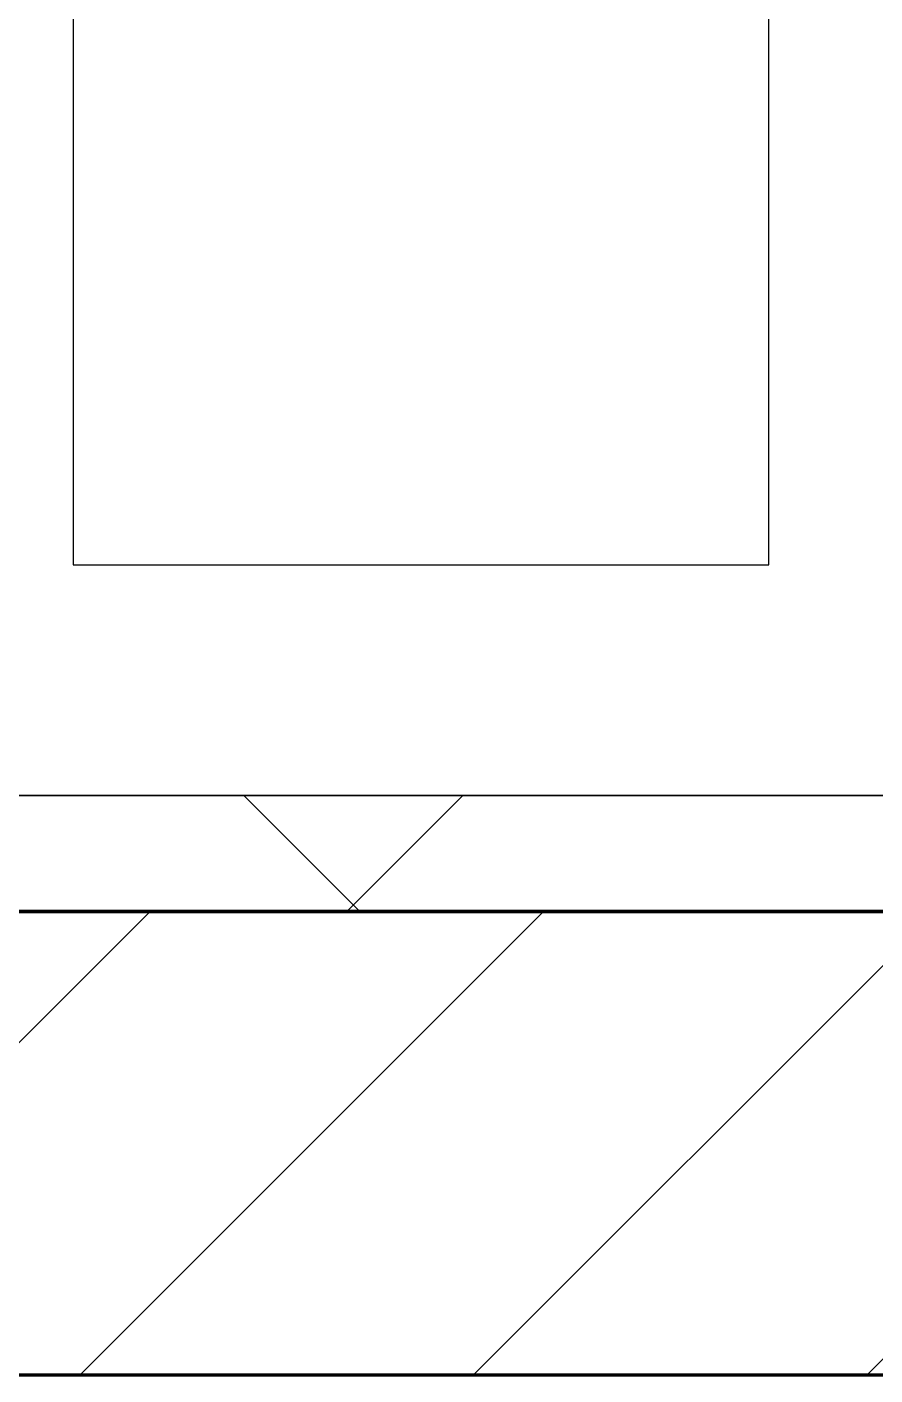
# Model space of a CAD drawing. Header units: millimetres. Extents: x -794334 to -714814, y -17806 to 22403.
# Drawn here: x -743451 to -743085, y -4021 to -3439 of the extents above; entities that cross this region are included whole.
import ezdxf
from ezdxf.xclip import XClip

# ---------------------------------------------------------------- set-up
doc = ezdxf.new("R2010")
doc.units = ezdxf.units.MM
doc.header["$XCLIPFRAME"] = 0
doc.layers.add('000 - WIPEOUT', color=250, linetype='Continuous')
doc.layers.add('A11_ALU.SOLID SHEET', color=2, linetype='Continuous')
for name, color, linetype, lineweight in [('A-GLAZ-CURT', 2, 'Continuous', 9), ('A-WALL', 5, 'Continuous', 35), ('A-WALL-FNSH', 2, 'Continuous', 35), ('A-WALL-PATT', 1, 'Continuous', 35), ('WALL-E', 2, 'Continuous', 35)]:
    doc.layers.add(name, color=color, linetype=linetype, lineweight=lineweight)

# ---------------------------------------------------------------- blocks, each defined once
blk = doc.blocks.new('PPLS-PP19_Custom Tile Pattern - Custom Tile Pattern-V176-4252-01 ENLARGED CONCOURSE LEVEL - REFLECTED CEILING PLAN - SHEET 3')
at = {"layer": 'A-GLAZ-CURT'}
for p, q in [((-300, 0), (300, 0)), ((300, 0), (-300, 0)), ((195.99, 0), (213.31, 0)), ((213.31, 0), (195.99, 0)), ((230.06, 0), (300, 0)), ((-300, -50), (300, -50)), ((300, -50), (-300, -50))]:
    blk.add_line(p, q, dxfattribs=at)
for points, knots in [([(-36.78, 0), (-32.43, 0), (-19.22, 0), (8.83, 0), (43.36, 0), (70.92, 0), (82.12, 0), (83.66, 0)], [-6191.144455, -6191.144455, -6191.144455, -6191.144455, -5862.463379, -5340.621928, -4573.028122, -4094.177415, -3869.465285, -3869.465285, -3869.465285, -3869.465285]), ([(30.82, 0), (29.27, 0), (20.14, 0), (3.54, 0), (-16.58, 0), (-34.76, 0), (-36.04, 0)], [-10462.034656, -10462.034656, -10462.034656, -10462.034656, -10363.088938, -9884.23066, -9424.652049, -9182.880979, -9182.880979, -9182.880979, -9182.880979]), ([(31.18, 0), (25.97, 0), (11.99, 0), (-10.01, 0), (-26.2, 0), (-33.31, 0)], [-4496.803627, -4496.803627, -4496.803627, -4496.803627, -4222.080604, -3745.412743, -3343.495199, -3343.495199, -3343.495199, -3343.495199]), ([(34.56, 0), (30.84, 0), (23.94, 0), (12.82, 0), (-2.9, 0), (-20.43, 0), (-29.17, 0), (-33.27, 0)], [-2305.334124, -2305.334124, -2305.334124, -2305.334124, -2106.613311, -1925.670641, -1617.263037, -1290.787923, -1048.649435, -1048.649435, -1048.649435, -1048.649435]), ([(-32.34, 0), (-26.28, 0), (-16.36, 0), (8.61, 0), (15.02, 0), (22.91, 0), (29.19, 0), (32.71, 0), (33.96, 0)], [-3238.248822, -3238.248822, -3238.248822, -3238.248822, -2864.387349, -2439.246196, -2084.094819, -1956.422387, -1818.904206, -1743.672443, -1743.672443, -1743.672443, -1743.672443]), ([(34.58, 0), (31.63, 0), (21.78, 0), (2.64, 0), (-17.84, 0), (-30.57, 0), (-31.82, 0), (-32, 0)], [-3950.70309, -3950.70309, -3950.70309, -3950.70309, -3766.694881, -3333.063701, -2994.501669, -2698.150104, -2614.070998, -2614.070998, -2614.070998, -2614.070998]), ([(-30.52, 0), (-27.11, 0), (-17.83, 0), (5.99, 0), (22.06, 0), (37.44, 0), (45.92, 0), (57.76, 0), (64.47, 0), (72.74, 0), (75.22, 0), (76.03, 0), (76.21, 0)], [-2323.618664, -2323.618664, -2323.618664, -2323.618664, -2142.497158, -1716.209403, -1206.526904, -1089.329421, -901.315459, -753.071572, -495.328968, -421.953223, -334.951786, -290.452333, -290.452333, -290.452333, -290.452333]), ([(-15.19, 0), (-13.07, 0), (5.26, 0), (24.6, 0), (34.58, 0)], [-461.142613, -461.142613, -461.142613, -461.142613, -429.606584, -397.913054, -397.913054, -397.913054, -397.913054]), ([(33.8, 0), (28.02, 0), (11.7, 0), (3.08, 0), (-1.67, 0), (-2.25, 0)], [-305.040949, -305.040949, -305.040949, -305.040949, -285.83788, -246.234814, -234.646884, -234.646884, -234.646884, -234.646884]), ([(102.46, 0), (100.12, 0), (92.33, 0), (85.59, 0), (74.4, 0), (62.26, 0), (51.85, 0), (43.81, 0), (29.53, 0), (20.67, 0), (18.85, 0), (18.16, 0)], [-7717.247098, -7717.247098, -7717.247098, -7717.247098, -7531.75727, -7135.649961, -6924.452779, -6738.82075, -6548.303034, -6314.283804, -6135.05769, -5972.647715, -5832.674503, -5832.674503, -5832.674503, -5832.674503]), ([(27.44, 0), (27.9, 0), (29.21, 0), (32.11, 0), (33.55, 0)], [-5037.309798, -5037.309798, -5037.309798, -5037.309798, -4887.603822, -4772.18823, -4772.18823, -4772.18823, -4772.18823]), ([(27.89, 0), (29.09, 0), (33.4, 0), (48.37, 0), (71.92, 0), (91.66, 0), (101.88, 0)], [-147.777612, -147.777612, -147.777612, -147.777612, -135.792042, -118.513713, -97.899267, -63.759246, -63.759246, -63.759246, -63.759246]), ([(53.18, 0), (53.06, 0), (52.22, 0), (44.99, 0), (36.46, 0), (30.82, 0)], [-622.740158, -622.740158, -622.740158, -622.740158, -566.066452, -360.610861, 0, 0, 0, 0]), ([(102.17, 0), (98.39, 0), (75.01, 0), (51.16, 0), (31.18, 0)], [-71.167037, -71.167037, -71.167037, -71.167037, -59.610984, 0, 0, 0, 0]), ([(34.51, 0), (35.06, 0), (40.39, 0), (53.39, 0), (71.67, 0), (84.83, 0), (86.01, 0), (92.51, 0), (94.33, 0)], [-4747.365895, -4747.365895, -4747.365895, -4747.365895, -4705.298446, -4353.683244, -3960.84581, -3759.045785, -3336.541051, -2783.776468, -2783.776468, -2783.776468, -2783.776468]), ([(34.55, 0), (35.99, 0), (40.84, 0), (51.19, 0), (58.74, 0), (61.34, 0), (61.45, 0)], [-1731.792367, -1731.792367, -1731.792367, -1731.792367, -1645.594513, -1443.202566, -1228.752106, -1120.932285, -1120.932285, -1120.932285, -1120.932285]), ([(102.47, 0), (100.66, 0), (86.09, 0), (63.34, 0), (42.46, 0), (35.06, 0), (34.56, 0)], [-374.789189, -374.789189, -374.789189, -374.789189, -369.147452, -330.153101, -307.516438, -305.883726, -305.883726, -305.883726, -305.883726]), ([(35.27, 0), (37.45, 0), (53.59, 0), (88.72, 0), (120.63, 0), (138.28, 0), (138.53, 0)], [-397.179196, -397.179196, -397.179196, -397.179196, -390.253598, -346.313304, -291.370682, -290.5735, -290.5735, -290.5735, -290.5735]), ([(76.63, 0), (74.8, 0), (67.65, 0), (53.66, 0), (41.36, 0), (35.48, 0)], [-3095.572228, -3095.572228, -3095.572228, -3095.572228, -2950.589685, -2634.532728, -2321.679171, -2321.679171, -2321.679171, -2321.679171]), ([(70.61, 0), (66.16, 0), (55.8, 0), (43.34, 0), (37.56, 0), (35.49, 0)], [-4647.237329, -4647.237329, -4647.237329, -4647.237329, -4326.416877, -4098.545751, -3969.515219, -3969.515219, -3969.515219, -3969.515219]), ([(168.37, 0), (167.68, 0), (162.47, 0), (147.02, 0), (109.77, 0), (76.86, 0), (57.82, 0), (46.51, 0), (41.18, 0), (36.02, 0), (35.54, 0), (35.54, 0)], [-543.375029, -543.375029, -543.375029, -543.375029, -530.793311, -458.593899, -401.860199, -357.622665, -341.267687, -334.000314, -326.15566, -319.318397, -317.489778, -317.489778, -317.489778, -317.489778]), ([(36.29, 0), (37.77, 0), (48.82, 0), (64.79, 0), (85.09, 0), (98, 0), (101.62, 0)], [-314.598523, -314.598523, -314.598523, -314.598523, -305.899624, -287.17622, -249.500363, -233.419763, -233.419763, -233.419763, -233.419763]), ([(61.47, 0), (61.47, 0), (61.21, 0), (54.61, 0), (53.71, 0), (53.56, 0)], [-1113.311073, -1113.311073, -1113.311073, -1113.311073, -1096.402191, -891.204116, -747.28819, -747.28819, -747.28819, -747.28819]), ([(76.22, 0), (75.58, 0), (73.64, 0), (71.05, 0), (70.61, 0)], [-193.634889, -193.634889, -193.634889, -193.634889, -31.537676, 0, 0, 0, 0]), ([(94.4, 0), (94.4, 0), (94.64, 0), (99.11, 0), (108.97, 0), (120.79, 0), (139.94, 0), (163.31, 0), (185.23, 0), (193.62, 0), (194.69, 0), (194.79, 0)], [-2348.345796, -2348.345796, -2348.345796, -2348.345796, -2310.419338, -2233.599744, -2052.234781, -1843.028543, -1530.39897, -1095.004608, -529.74427, -295.064701, -265.121568, -265.121568, -265.121568, -265.121568]), ([(102.47, 0), (109.61, 0), (116.65, 0), (128.63, 0), (128.95, 0)], [-63.098819, -63.098819, -63.098819, -63.098819, -39.050993, -35.895543, -35.895543, -35.895543, -35.895543]), ([(102.48, 0), (110.82, 0), (125.87, 0), (132.42, 0), (134.6, 0)], [-232.14823, -232.14823, -232.14823, -232.14823, -194.761443, -152.241002, -152.241002, -152.241002, -152.241002]), ([(114.39, 0), (114.2, 0), (112.08, 0), (107.45, 0), (102.6, 0), (102.55, 0)], [-8148.58938, -8148.58938, -8148.58938, -8148.58938, -8105.191388, -7723.759874, -7719.716255, -7719.716255, -7719.716255, -7719.716255]), ([(129.02, 0), (129.02, 0), (124.41, 0), (122.35, 0), (114.96, 0), (108.04, 0), (103.09, 0)], [-35.386604, -35.386604, -35.386604, -35.386604, -31.430235, -22.807238, -15.488593, 0, 0, 0, 0]), ([(157.9, 0), (156.77, 0), (151.67, 0), (143.29, 0), (134.04, 0), (126.24, 0), (118.6, 0), (114.23, 0), (111.98, 0), (105.66, 0), (105.23, 0), (105.23, 0)], [-10292.955006, -10292.955006, -10292.955006, -10292.955006, -10098.273015, -9847.788484, -9677.714971, -9567.007022, -9453.21225, -9220.200448, -9012.77275, -8966.157302, -8929.495943, -8929.495943, -8929.495943, -8929.495943]), ([(105.26, 0), (105.52, 0), (111.01, 0), (112.65, 0), (113.59, 0)], [-8920.561005, -8920.561005, -8920.561005, -8920.561005, -8814.835624, -8577.462505, -8577.462505, -8577.462505, -8577.462505]), ([(128.58, 0), (128.8, 0), (130.16, 0), (139.26, 0), (152.67, 0), (161.24, 0), (162.19, 0), (162.75, 0)], [-633.326174, -633.326174, -633.326174, -633.326174, -627.736123, -618.981161, -602.094757, -592.980799, -581.414464, -581.414464, -581.414464, -581.414464]), ([(137.1, 0), (136, 0), (133.64, 0), (129.87, 0), (129.11, 0)], [-670.405967, -670.405967, -670.405967, -670.405967, -651.020627, -640.742133, -640.742133, -640.742133, -640.742133]), ([(193.8, 0), (193.33, 0), (190.11, 0), (183.13, 0), (171, 0), (161.95, 0), (161.28, 0), (158.35, 0), (157.85, 0), (157.77, 0)], [-11665.349007, -11665.349007, -11665.349007, -11665.349007, -11565.880756, -11105.624034, -10839.086983, -10768.332124, -10666.779182, -10580.760289, -10550.278881, -10550.278881, -10550.278881, -10550.278881]), ([(238.21, 0), (226.71, 0), (201.55, 0), (177.41, 0), (159.34, 0), (158.33, 0), (158.3, 0)], [-223.158855, -223.158855, -223.158855, -223.158855, -187.987675, -143.776725, -129.632772, -123.352749, -123.352749, -123.352749, -123.352749]), ([(159.07, 0), (159.13, 0), (160.84, 0), (165.21, 0), (174.15, 0), (185.98, 0), (208.82, 0), (219.42, 0), (230.06, 0)], [-115.643202, -115.643202, -115.643202, -115.643202, -114.681583, -87.660824, -65.295536, -41.623857, -24.459831, 0, 0, 0, 0]), ([(162.75, 0), (165.4, 0), (170.91, 0), (172.61, 0), (172.61, 0)], [-111.264224, -111.264224, -111.264224, -111.264224, -56.742688, -19.085662, -19.085662, -19.085662, -19.085662]), ([(247.1, 0), (246.76, 0), (245.04, 0), (238.34, 0), (226.56, 0), (221.1, 0), (200.27, 0), (182.99, 0), (174.27, 0), (169.67, 0), (168.99, 0)], [-9649.085549, -9649.085549, -9649.085549, -9649.085549, -9581.591397, -9406.094246, -9221.510254, -9016.44624, -8717.832359, -8253.978395, -8152.463617, -8069.855175, -8069.855175, -8069.855175, -8069.855175]), ([(215.22, 0), (214.62, 0), (210.55, 0), (203.98, 0), (187.54, 0), (175.3, 0), (169.49, 0)], [-203.825446, -203.825446, -203.825446, -203.825446, -198.527383, -184.406837, -162.427601, -142.916156, -142.916156, -142.916156, -142.916156]), ([(171.51, 0), (176.48, 0), (193.23, 0), (201.73, 0), (208.81, 0), (213.9, 0), (241.96, 0), (266.73, 0), (281.71, 0), (291.71, 0), (296.52, 0), (297.86, 0), (298.09, 0)], [-7971.819559, -7971.819559, -7971.819559, -7971.819559, -7784.112253, -7606.717214, -7289.299508, -7042.621073, -6582.165592, -6068.460911, -5766.029927, -5566.724884, -5280.360606, -5199.253518, -5199.253518, -5199.253518, -5199.253518]), ([(172.07, 0), (177.66, 0), (187.87, 0), (201.08, 0), (207.47, 0), (213.96, 0), (215.11, 0)], [-255.364076, -255.364076, -255.364076, -255.364076, -237.955587, -223.92608, -215.862851, -208.75215, -208.75215, -208.75215, -208.75215]), ([(237.78, 0), (233.72, 0), (225.51, 0), (219.94, 0), (219.02, 0)], [-11414.107731, -11414.107731, -11414.107731, -11414.107731, -11162.864862, -10856.732305, -10856.732305, -10856.732305, -10856.732305]), ([(219.9, 0), (220.86, 0), (225.8, 0), (233.59, 0), (238.24, 0)], [-10670.940496, -10670.940496, -10670.940496, -10670.940496, -10511.382485, -10143.402931, -10143.402931, -10143.402931, -10143.402931]), ([(300, 0), (288.22, 0), (266.99, 0), (246.04, 0), (238.2, 0)], [-12528.858583, -12528.858583, -12528.858583, -12528.858583, -11905.454923, -11422.769951, -11422.769951, -11422.769951, -11422.769951]), ([(300, 0), (286.53, 0), (266.04, 0), (245.52, 0), (238.62, 0)], [-285.253232, -285.253232, -285.253232, -285.253232, -244.693688, -223.576857, -223.576857, -223.576857, -223.576857]), ([(239.35, 0), (241.66, 0), (244.69, 0), (246.54, 0), (246.96, 0)], [-10113.56507, -10113.56507, -10113.56507, -10113.56507, -9925.173265, -9834.877357, -9834.877357, -9834.877357, -9834.877357]), ([(284.76, 0), (284.76, 0), (285.09, 0), (287.47, 0), (293.59, 0), (297.76, 0), (300, 0)], [-4110.630118, -4110.630118, -4110.630118, -4110.630118, -4053.389046, -3959.664717, -3862.421465, -3746.95702, -3746.95702, -3746.95702, -3746.95702]), ([(297.38, 0), (295.84, 0), (291.62, 0), (285.38, 0), (284.87, 0)], [-4803.172655, -4803.172655, -4803.172655, -4803.172655, -4358.271401, -4143.037883, -4143.037883, -4143.037883, -4143.037883])]:
    blk.add_open_spline(points, degree=3, knots=knots, dxfattribs=at)
for points in [[(80.35, 0), (79.57, 0), (78.27, 0), (76.63, 0)], [(84.06, 0), (83.48, 0), (82.41, 0), (81.72, 0)], [(136.44, 0), (125.38, 0), (114, 0), (102.46, 0)], [(168.74, 0), (168.74, 0), (169.81, 0), (171.51, 0)], [(195.11, 0), (194.91, 0), (194.44, 0), (193.8, 0)]]:
    blk.add_open_spline(points, degree=3, dxfattribs=at)
blk = doc.blocks.new('PPLS-PP19_Custom Tile Pattern - Custom Tile Pattern-V177-4252-01 ENLARGED CONCOURSE LEVEL - REFLECTED CEILING PLAN - SHEET 3')
at = {"layer": 'A-GLAZ-CURT'}
for p, q in [((-300, 0), (300, 0)), ((300, 0), (-300, 0)), ((-293.07, 0), (-275.75, 0)), ((-275.75, 0), (-293.07, 0)), ((-222.32, 0), (-205, 0)), ((-205, 0), (-222.32, 0)), ((-300, -50), (300, -50)), ((300, -50), (-300, -50))]:
    blk.add_line(p, q, dxfattribs=at)
at = {"layer": 'A-GLAZ-CURT', "flags": 128}
for points in [[(-300, 0), (-291.56, 0), (-283.3, 0), (-275.2, 0), (-267.26, 0), (-259.45, 0), (-251.77, 0), (-244.2, 0), (-236.74, 0), (-229.36, 0), (-222.06, 0), (-214.83, 0), (-207.71, 0), (-200.76, 0), (-194.02, 0), (-187.54, 0), (-181.38, 0), (-175.58, 0), (-170.25, 0), (-165.64, 0), (-162.01, 0), (-159.53, 0), (-158.21, 0)], [(-202.58, 0), (-209.04, 0), (-215.73, 0), (-222.63, 0), (-229.72, 0), (-236.97, 0), (-244.39, 0), (-251.96, 0), (-259.67, 0), (-267.51, 0), (-275.48, 0), (-283.55, 0), (-291.73, 0), (-300, 0)]]:
    blk.add_lwpolyline(points, dxfattribs=at)
at = {"layer": 'A-GLAZ-CURT'}
for points, knots in [([(-300, 0), (-284.65, 0), (-236.57, 0), (-192.04, 0), (-164.19, 0), (-158.58, 0)], [-5323.127839, -5323.127839, -5323.127839, -5323.127839, -4502.809032, -2700.551212, -2217.969933, -2217.969933, -2217.969933, -2217.969933]), ([(-226.03, 0), (-243.68, 0), (-267.46, 0), (-294.48, 0), (-300, 0)], [-14871.897494, -14871.897494, -14871.897494, -14871.897494, -13729.592194, -13439.944408, -13439.944408, -13439.944408, -13439.944408]), ([(-226.04, 0), (-229.54, 0), (-238.95, 0), (-255.22, 0), (-262.59, 0), (-264.9, 0), (-265.4, 0)], [-1043.925472, -1043.925472, -1043.925472, -1043.925472, -858.079193, -543.655514, -208.940337, 0, 0, 0, 0]), ([(-258.6, 0), (-257.91, 0), (-254.26, 0), (-242.5, 0), (-231.91, 0), (-226.04, 0)], [-5722.54675, -5722.54675, -5722.54675, -5722.54675, -5657.471696, -5413.335975, -5085.245118, -5085.245118, -5085.245118, -5085.245118]), ([(-226.73, 0), (-227.9, 0), (-231.76, 0), (-233.46, 0), (-234, 0)], [-910.549282, -910.549282, -910.549282, -910.549282, -846.069444, -682.911962, -682.911962, -682.911962, -682.911962]), ([(-233.49, 0), (-233.44, 0), (-232.38, 0), (-230.74, 0), (-225.3, 0), (-223.63, 0)], [-455.274641, -455.274641, -455.274641, -455.274641, -440.605512, -119.536984, 0, 0, 0, 0]), ([(-133.82, 0), (-135.51, 0), (-137.8, 0), (-149.31, 0), (-162.01, 0), (-177.91, 0), (-199.46, 0), (-215.22, 0), (-225.03, 0), (-226.07, 0)], [-2731.647847, -2731.647847, -2731.647847, -2731.647847, -2418.507304, -2308.929706, -2113.765672, -1763.376603, -1422.553702, -978.033455, -922.435513, -922.435513, -922.435513, -922.435513]), ([(-225.2, 0), (-224.27, 0), (-220.06, 0), (-213.1, 0), (-200.2, 0), (-185.8, 0), (-172.42, 0), (-160.64, 0), (-158.69, 0)], [-5069.638732, -5069.638732, -5069.638732, -5069.638732, -5017.494783, -4832.723979, -4666.091899, -4349.945572, -4000.813434, -3879.041757, -3879.041757, -3879.041757, -3879.041757]), ([(-90.28, 0), (-102.7, 0), (-138.18, 0), (-187.36, 0), (-221.39, 0), (-225.07, 0)], [-18624.303717, -18624.303717, -18624.303717, -18624.303717, -17136.203329, -15131.813646, -14892.772381, -14892.772381, -14892.772381, -14892.772381]), ([(-159.21, 0), (-159.55, 0), (-163.36, 0), (-174.02, 0), (-185.59, 0), (-205.55, 0), (-218.62, 0), (-224.98, 0)], [-2257.973564, -2257.973564, -2257.973564, -2257.973564, -2237.412286, -2029.680487, -1755.085331, -1400.429864, -1062.575795, -1062.575795, -1062.575795, -1062.575795]), ([(-223.63, 0), (-219.39, 0), (-206.17, 0), (-188.58, 0), (-171.13, 0), (-162.05, 0), (-158.16, 0)], [-5463.295695, -5463.295695, -5463.295695, -5463.295695, -5161.076232, -4739.070012, -4465.409639, -4258.422326, -4258.422326, -4258.422326, -4258.422326])]:
    blk.add_open_spline(points, degree=3, knots=knots, dxfattribs=at)
blk = doc.blocks.new('*U1029')
at = {"layer": 'A-GLAZ-CURT'}
for name, p in [('PPLS-PP19_Custom Tile Pattern - Custom Tile Pattern-V176-4252-01 ENLARGED CONCOURSE LEVEL - REFLECTED CEILING PLAN - SHEET 3', (35402.37, -7350)), ('PPLS-PP19_Custom Tile Pattern - Custom Tile Pattern-V177-4252-01 ENLARGED CONCOURSE LEVEL - REFLECTED CEILING PLAN - SHEET 3', (36002.37, -7350))]:
    blk.add_blockref(name, p, dxfattribs=at)
blk = doc.blocks.new('*U1271')
at = {"color": 3}
blk.add_wipeout([(-437.5, 7950), (437.5, 7950), (437.5, 7650), (-437.5, 7650)], dxfattribs=at).dxf.layer = '000 - WIPEOUT'
at = {"layer": 'A11_ALU.SOLID SHEET', "color": 0, "linetype": 'ByBlock'}
blk.add_lwpolyline([(-437.5, 7650), (437.5, 7650), (437.5, 7950), (-437.5, 7950)], close=True, dxfattribs=at)
blk = doc.blocks.new('*U1630')
blk.add_lwpolyline([(22690, -750), (19166.45, -750), (19116.45, -700), (18966.44, -550), (-101025.39, -550), (-101025.39, -6704.96), (-96300, -6704.96), (-96300, -7350), (-94497.63, -7350), (17250, -7350), (17250, -6849.96), (18300, -6849.96), (22690, -6849.96)], close=True)
at = {"layer": 'A11_ALU.SOLID SHEET', "color": 0, "linetype": 'ByBlock', "rotation": 90}
blk.add_blockref('*U1271', (9200, -6813), dxfattribs=at)

msp = doc.modelspace()

# ---------------------------------------------------------------- block references
at = {"layer": 'A11_ALU.SOLID SHEET'}
ref = msp.add_blockref('*U1630', (-744681.24, 3579.02), dxfattribs=at)
XClip(ref).set_block_clipping_path([(-45802.4668593339, -9620.0029952967), (23702.8690583039, 10334.9999958097)])

# ---------------------------------------------------------------- next in the draw order: hatches: boundary and pattern name
at = {"layer": 'A-WALL-PATT', "lineweight": 9}
h = msp.add_hatch(dxfattribs=at)
h.set_pattern_fill('FP_5', color=256, style=0, pattern_type=2)
h.set_pattern_definition([(45, (0, 0), (-212.13203, 212.13203), []), (135, (0, 0), (-212.13203, -212.13203), [])])
h.paths.add_polyline_path([(-727630.24, -3820.98), (-727382.37, -3820.98), (-727382.37, -3770.98), (-790483.7, -3770.98), (-790483.7, -3820.98), (-727766, -3820.98)])
h = msp.add_hatch(dxfattribs=at)
h.set_pattern_fill('FP_2', color=256, style=0, pattern_type=2)
h.set_pattern_definition([(45, (0, 0), (-84.852814, 84.852814), [])])
h.paths.add_polyline_path([(-727382.37, -4020.98), (-727382.37, -3820.98), (-790483.7, -3820.98), (-790483.7, -4020.98), (-727494.49, -4020.98)])

# ---------------------------------------------------------------- next in the draw order: linework, layer by layer
at = {"layer": 'A-WALL', "color": 7, "lineweight": 70}
for p, q in [((-745580, -3820.98), (-741980, -3820.98)), ((-741980, -3820.98), (-745580, -3820.98)), ((-741980, -4020.98), (-745580, -4020.98))]:
    msp.add_line(p, q, dxfattribs=at)
at = {"layer": 'A-WALL-FNSH', "color": 250}
msp.add_line((-745580, -3770.98), (-741980, -3770.98), dxfattribs=at)
at = {"layer": 'WALL-E'}
for p, q in [((-727382.37, -4020.98), (-790483.7, -4020.98)), ((-790483.7, -4020.98), (-727382.37, -4020.98))]:
    msp.add_line(p, q, dxfattribs=at)

# ---------------------------------------------------------------- next in the draw order: block references
msp.add_blockref('*U1029', (-778882.37, 3579.02))

doc.saveas('drawing.dxf')
